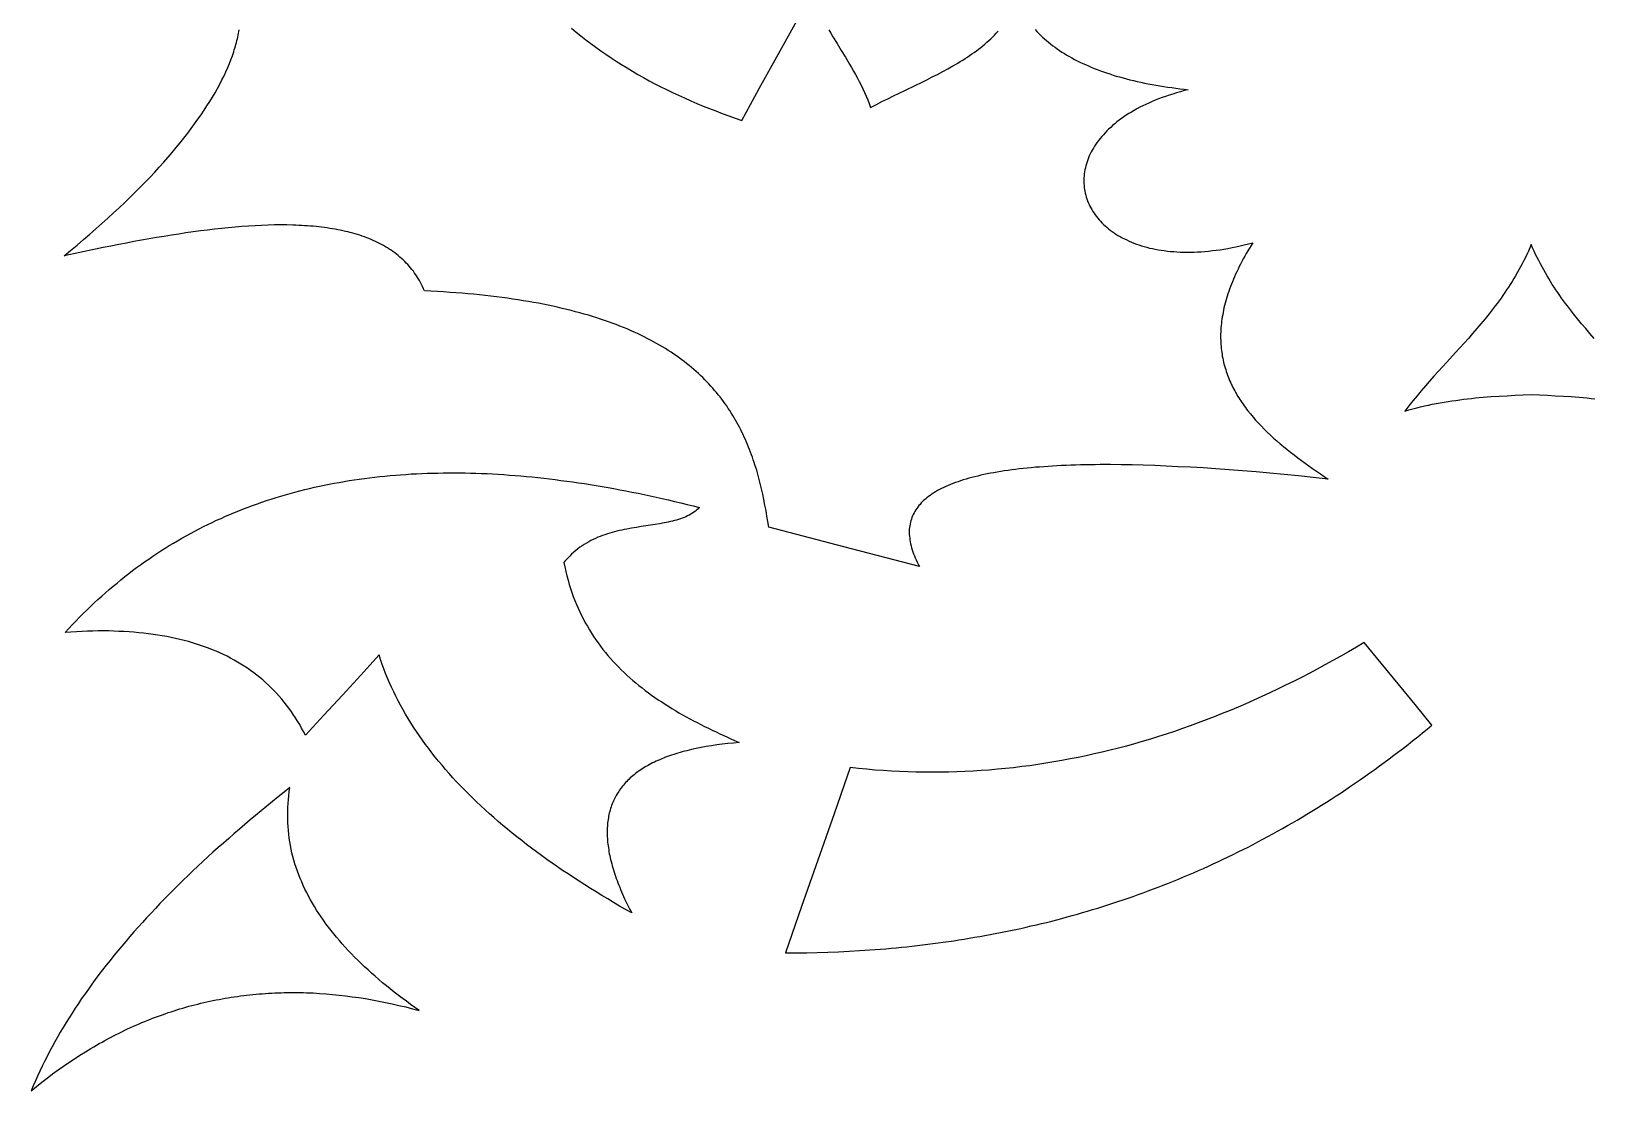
# Model space of a CAD drawing. Extents: x -4113 to -3113, y 1469 to 2469.
# Drawn here: x -3738.1 to -3607.8, y 2237.9 to 2326.2 of the extents above; entities that cross this region are included whole.
import ezdxf

# ---------------------------------------------------------------- set-up
doc = ezdxf.new("R2010")
doc.units = 0
doc.layers.add('PLAN_1', color=18, linetype='CONTINUOUS')

msp = doc.modelspace()

# ---------------------------------------------------------------- linework, layer by layer
at = {"layer": 'PLAN_1'}
for points in [[(-3693.07, 2326.48), (-3692.67, 2326.16), (-3692.28, 2325.84), (-3691.88, 2325.52), (-3691.47, 2325.21), (-3691.05, 2324.9), (-3690.63, 2324.6), (-3690.21, 2324.31), (-3689.77, 2324.02), (-3689.34, 2323.73), (-3688.89, 2323.45), (-3688.44, 2323.17), (-3687.99, 2322.9), (-3687.53, 2322.63), (-3687.06, 2322.37), (-3686.59, 2322.11), (-3686.11, 2321.86), (-3685.63, 2321.61), (-3685.14, 2321.37), (-3684.65, 2321.13), (-3684.15, 2320.9), (-3683.64, 2320.67), (-3683.13, 2320.44), (-3682.62, 2320.22), (-3682.1, 2320), (-3681.57, 2319.79), (-3681.04, 2319.59), (-3680.5, 2319.38), (-3679.96, 2319.19), (-3679.41, 2318.99), (-3678.86, 2318.8), (-3677.41, 2321.45), (-3675.95, 2324.1), (-3673.04, 2329.38)], [(-3654.42, 2326.37), (-3654.27, 2326.21), (-3654.12, 2326.06), (-3653.96, 2325.91), (-3653.8, 2325.75), (-3653.63, 2325.61), (-3653.47, 2325.46), (-3653.29, 2325.32), (-3653.12, 2325.17), (-3652.93, 2325.03), (-3652.75, 2324.9), (-3652.56, 2324.76), (-3652.37, 2324.63), (-3652.17, 2324.5), (-3651.97, 2324.38), (-3651.76, 2324.25), (-3651.55, 2324.13), (-3651.34, 2324.01), (-3651.12, 2323.89), (-3650.9, 2323.78), (-3650.67, 2323.66), (-3650.44, 2323.55), (-3650.21, 2323.45), (-3649.97, 2323.34), (-3649.73, 2323.24), (-3649.48, 2323.14), (-3649.23, 2323.04), (-3648.97, 2322.94), (-3648.72, 2322.85), (-3648.45, 2322.76), (-3648.19, 2322.67), (-3647.91, 2322.58), (-3647.64, 2322.5), (-3647.36, 2322.42), (-3647.08, 2322.34), (-3646.79, 2322.26), (-3646.5, 2322.19), (-3646.2, 2322.12), (-3645.9, 2322.05), (-3645.6, 2321.98), (-3645.29, 2321.91), (-3644.98, 2321.85), (-3644.66, 2321.79), (-3644.34, 2321.74), (-3644.02, 2321.68), (-3643.69, 2321.63), (-3643.36, 2321.58), (-3643.02, 2321.53), (-3642.68, 2321.49), (-3642.34, 2321.44), (-3641.99, 2321.4), (-3641.64, 2321.36), (-3641.97, 2321.28), (-3642.3, 2321.19), (-3642.62, 2321.1), (-3642.93, 2321), (-3643.23, 2320.91), (-3643.53, 2320.8), (-3643.82, 2320.7), (-3644.11, 2320.59), (-3644.39, 2320.48), (-3644.66, 2320.37), (-3644.92, 2320.25), (-3645.18, 2320.13), (-3645.43, 2320.01), (-3645.68, 2319.89), (-3645.92, 2319.76), (-3646.15, 2319.63), (-3646.38, 2319.5), (-3646.59, 2319.37), (-3646.81, 2319.23), (-3647.01, 2319.09), (-3647.21, 2318.95), (-3647.41, 2318.81), (-3647.59, 2318.67), (-3647.77, 2318.52), (-3647.95, 2318.37), (-3648.11, 2318.22), (-3648.28, 2318.07), (-3648.43, 2317.92), (-3648.58, 2317.77), (-3648.72, 2317.61), (-3648.86, 2317.45), (-3648.99, 2317.3), (-3649.11, 2317.14), (-3649.23, 2316.98), (-3649.34, 2316.82), (-3649.45, 2316.66), (-3649.55, 2316.49), (-3649.64, 2316.33), (-3649.73, 2316.17), (-3649.81, 2316), (-3649.89, 2315.84), (-3649.96, 2315.67), (-3650.02, 2315.51), (-3650.08, 2315.34), (-3650.13, 2315.18), (-3650.18, 2315.01), (-3650.22, 2314.85), (-3650.26, 2314.68), (-3650.28, 2314.52), (-3650.31, 2314.35), (-3650.33, 2314.19), (-3650.34, 2314.02), (-3650.34, 2313.86), (-3650.34, 2313.69), (-3650.34, 2313.53), (-3650.33, 2313.37), (-3650.31, 2313.21), (-3650.29, 2313.05), (-3650.26, 2312.89), (-3650.23, 2312.73), (-3650.19, 2312.57), (-3650.14, 2312.41), (-3650.09, 2312.26), (-3650.04, 2312.1), (-3649.98, 2311.95), (-3649.91, 2311.8), (-3649.84, 2311.65), (-3649.77, 2311.5), (-3649.68, 2311.36), (-3649.6, 2311.21), (-3649.5, 2311.07), (-3649.41, 2310.93), (-3649.3, 2310.79), (-3649.19, 2310.66), (-3649.08, 2310.52), (-3648.96, 2310.39), (-3648.84, 2310.26), (-3648.71, 2310.13), (-3648.58, 2310.01), (-3648.44, 2309.89), (-3648.29, 2309.77), (-3648.14, 2309.65), (-3647.99, 2309.54), (-3647.83, 2309.43), (-3647.67, 2309.32), (-3647.5, 2309.21), (-3647.32, 2309.11), (-3647.15, 2309.01), (-3646.96, 2308.92), (-3646.77, 2308.83), (-3646.58, 2308.74), (-3646.38, 2308.65), (-3646.18, 2308.57), (-3645.97, 2308.49), (-3645.76, 2308.42), (-3645.54, 2308.35), (-3645.32, 2308.28), (-3645.1, 2308.22), (-3644.86, 2308.16), (-3644.63, 2308.11), (-3644.39, 2308.06), (-3644.14, 2308.02), (-3643.9, 2307.97), (-3643.64, 2307.94), (-3643.38, 2307.91), (-3643.12, 2307.88), (-3642.85, 2307.86), (-3642.58, 2307.84), (-3642.31, 2307.82), (-3642.03, 2307.82), (-3641.74, 2307.81), (-3641.45, 2307.82), (-3641.16, 2307.82), (-3640.86, 2307.83), (-3640.56, 2307.85), (-3640.25, 2307.88), (-3639.94, 2307.9), (-3639.63, 2307.94), (-3639.31, 2307.98), (-3638.99, 2308.02), (-3638.66, 2308.07), (-3638.33, 2308.13), (-3637.99, 2308.19), (-3637.66, 2308.26), (-3637.31, 2308.34), (-3636.97, 2308.42), (-3636.61, 2308.51), (-3636.26, 2308.6), (-3636.4, 2308.37), (-3636.54, 2308.15), (-3636.67, 2307.92), (-3636.8, 2307.7), (-3636.93, 2307.48), (-3637.05, 2307.26), (-3637.16, 2307.04), (-3637.28, 2306.82), (-3637.39, 2306.61), (-3637.49, 2306.39), (-3637.59, 2306.18), (-3637.69, 2305.97), (-3637.78, 2305.76), (-3637.87, 2305.55), (-3637.96, 2305.34), (-3638.04, 2305.14), (-3638.12, 2304.94), (-3638.19, 2304.73), (-3638.26, 2304.53), (-3638.33, 2304.33), (-3638.39, 2304.14), (-3638.45, 2303.94), (-3638.51, 2303.75), (-3638.56, 2303.55), (-3638.61, 2303.36), (-3638.66, 2303.17), (-3638.7, 2302.98), (-3638.74, 2302.79), (-3638.77, 2302.6), (-3638.8, 2302.42), (-3638.83, 2302.24), (-3638.86, 2302.05), (-3638.88, 2301.87), (-3638.9, 2301.69), (-3638.91, 2301.51), (-3638.92, 2301.33), (-3638.93, 2301.16), (-3638.94, 2300.98), (-3638.94, 2300.81), (-3638.94, 2300.64), (-3638.93, 2300.46), (-3638.93, 2300.29), (-3638.92, 2300.12), (-3638.9, 2299.96), (-3638.89, 2299.79), (-3638.87, 2299.62), (-3638.85, 2299.46), (-3638.82, 2299.3), (-3638.8, 2299.13), (-3638.77, 2298.97), (-3638.73, 2298.81), (-3638.7, 2298.65), (-3638.66, 2298.5), (-3638.62, 2298.34), (-3638.57, 2298.18), (-3638.52, 2298.03), (-3638.47, 2297.87), (-3638.42, 2297.72), (-3638.37, 2297.57), (-3638.31, 2297.42), (-3638.25, 2297.27), (-3638.19, 2297.12), (-3638.12, 2296.97), (-3638.06, 2296.82), (-3637.99, 2296.68), (-3637.92, 2296.53), (-3637.84, 2296.39), (-3637.76, 2296.25), (-3637.68, 2296.1), (-3637.6, 2295.96), (-3637.52, 2295.82), (-3637.43, 2295.68), (-3637.35, 2295.54), (-3637.26, 2295.41), (-3637.16, 2295.27), (-3637.07, 2295.13), (-3636.97, 2295), (-3636.88, 2294.86), (-3636.77, 2294.73), (-3636.67, 2294.59), (-3636.46, 2294.33), (-3636.24, 2294.07), (-3636.02, 2293.81), (-3635.78, 2293.56), (-3635.54, 2293.3), (-3635.3, 2293.05), (-3635.05, 2292.81), (-3634.79, 2292.56), (-3634.52, 2292.32), (-3634.25, 2292.08), (-3633.97, 2291.84), (-3633.69, 2291.6), (-3633.4, 2291.37), (-3633.11, 2291.14), (-3632.81, 2290.91), (-3632.51, 2290.68), (-3632.21, 2290.45), (-3631.9, 2290.22), (-3631.58, 2290), (-3631.27, 2289.78), (-3630.95, 2289.56), (-3630.62, 2289.34), (-3630.3, 2289.12), (-3629.97, 2288.9), (-3631.22, 2289.03), (-3632.45, 2289.16), (-3633.65, 2289.28), (-3634.83, 2289.39), (-3635.99, 2289.49), (-3637.13, 2289.58), (-3638.24, 2289.67), (-3639.33, 2289.75), (-3640.4, 2289.82), (-3641.45, 2289.88), (-3642.47, 2289.93), (-3643.47, 2289.98), (-3644.44, 2290.02), (-3645.4, 2290.05), (-3646.33, 2290.07), (-3647.24, 2290.09), (-3648.12, 2290.1), (-3648.99, 2290.1), (-3649.41, 2290.09), (-3649.83, 2290.09), (-3650.24, 2290.08), (-3650.64, 2290.07), (-3651.04, 2290.06), (-3651.44, 2290.05), (-3651.83, 2290.03), (-3652.21, 2290.02), (-3652.59, 2290), (-3652.96, 2289.98), (-3653.33, 2289.95), (-3653.69, 2289.93), (-3654.04, 2289.9), (-3654.39, 2289.88), (-3654.73, 2289.84), (-3655.07, 2289.81), (-3655.4, 2289.78), (-3655.73, 2289.74), (-3656.05, 2289.7), (-3656.36, 2289.66), (-3656.67, 2289.62), (-3656.98, 2289.58), (-3657.27, 2289.53), (-3657.57, 2289.48), (-3657.85, 2289.43), (-3658.13, 2289.38), (-3658.41, 2289.33), (-3658.68, 2289.27), (-3658.94, 2289.21), (-3659.2, 2289.15), (-3659.45, 2289.09), (-3659.7, 2289.03), (-3659.94, 2288.96), (-3660.17, 2288.89), (-3660.4, 2288.82), (-3660.63, 2288.75), (-3660.84, 2288.68), (-3661.06, 2288.6), (-3661.26, 2288.52), (-3661.46, 2288.45), (-3661.66, 2288.36), (-3661.85, 2288.28), (-3662.03, 2288.2), (-3662.21, 2288.11), (-3662.38, 2288.02), (-3662.55, 2287.93), (-3662.71, 2287.83), (-3662.87, 2287.74), (-3663.01, 2287.64), (-3663.16, 2287.54), (-3663.3, 2287.44), (-3663.43, 2287.34), (-3663.56, 2287.23), (-3663.68, 2287.13), (-3663.79, 2287.02), (-3663.9, 2286.91), (-3664.01, 2286.79), (-3664.1, 2286.68), (-3664.2, 2286.56), (-3664.28, 2286.44), (-3664.37, 2286.32), (-3664.44, 2286.2), (-3664.51, 2286.08), (-3664.58, 2285.95), (-3664.63, 2285.82), (-3664.69, 2285.69), (-3664.73, 2285.56), (-3664.77, 2285.42), (-3664.81, 2285.29), (-3664.84, 2285.15), (-3664.86, 2285.01), (-3664.88, 2284.87), (-3664.9, 2284.72), (-3664.9, 2284.58), (-3664.9, 2284.43), (-3664.9, 2284.28), (-3664.89, 2284.13), (-3664.87, 2283.97), (-3664.85, 2283.82), (-3664.83, 2283.66), (-3664.79, 2283.5), (-3664.75, 2283.34), (-3664.71, 2283.17), (-3664.66, 2283.01), (-3664.6, 2282.84), (-3664.54, 2282.67), (-3664.48, 2282.5), (-3664.4, 2282.32), (-3664.33, 2282.15), (-3664.24, 2281.97), (-3664.15, 2281.79), (-3664.06, 2281.61), (-3670.35, 2283.25), (-3676.63, 2284.89), (-3676.7, 2285.36), (-3676.77, 2285.81), (-3676.85, 2286.27), (-3676.94, 2286.73), (-3677.03, 2287.18), (-3677.12, 2287.63), (-3677.22, 2288.08), (-3677.33, 2288.53), (-3677.45, 2288.97), (-3677.51, 2289.19), (-3677.57, 2289.41), (-3677.63, 2289.63), (-3677.7, 2289.85), (-3677.77, 2290.07), (-3677.84, 2290.28), (-3677.91, 2290.5), (-3677.99, 2290.71), (-3678.06, 2290.93), (-3678.14, 2291.14), (-3678.22, 2291.35), (-3678.31, 2291.56), (-3678.39, 2291.77), (-3678.48, 2291.98), (-3678.57, 2292.19), (-3678.67, 2292.4), (-3678.76, 2292.6), (-3678.86, 2292.81), (-3678.96, 2293.01), (-3679.07, 2293.21), (-3679.17, 2293.42), (-3679.28, 2293.62), (-3679.39, 2293.82), (-3679.51, 2294.01), (-3679.63, 2294.21), (-3679.75, 2294.41), (-3679.87, 2294.6), (-3680, 2294.79), (-3680.13, 2294.99), (-3680.26, 2295.18), (-3680.4, 2295.37), (-3680.54, 2295.55), (-3680.68, 2295.74), (-3680.83, 2295.93), (-3680.98, 2296.11), (-3681.14, 2296.29), (-3681.29, 2296.47), (-3681.45, 2296.65), (-3681.62, 2296.83), (-3681.79, 2297.01), (-3681.96, 2297.18), (-3682.13, 2297.36), (-3682.31, 2297.53), (-3682.49, 2297.7), (-3682.68, 2297.87), (-3682.87, 2298.04), (-3683.07, 2298.2), (-3683.26, 2298.37), (-3683.47, 2298.53), (-3683.67, 2298.69), (-3683.88, 2298.85), (-3684.1, 2299.01), (-3684.32, 2299.16), (-3684.54, 2299.32), (-3684.77, 2299.47), (-3685, 2299.62), (-3685.24, 2299.77), (-3685.48, 2299.92), (-3685.73, 2300.06), (-3685.98, 2300.2), (-3686.23, 2300.35), (-3686.49, 2300.49), (-3686.76, 2300.62), (-3687.02, 2300.76), (-3687.3, 2300.89), (-3687.58, 2301.02), (-3687.86, 2301.15), (-3688.15, 2301.28), (-3688.44, 2301.41), (-3688.74, 2301.53), (-3689.04, 2301.65), (-3689.35, 2301.77), (-3689.67, 2301.89), (-3689.98, 2302), (-3690.31, 2302.12), (-3690.64, 2302.23), (-3690.97, 2302.34), (-3691.31, 2302.44), (-3691.66, 2302.55), (-3692.01, 2302.65), (-3692.37, 2302.75), (-3692.73, 2302.85), (-3693.1, 2302.94), (-3693.47, 2303.04), (-3693.85, 2303.13), (-3694.24, 2303.22), (-3694.63, 2303.3), (-3695.02, 2303.39), (-3695.43, 2303.47), (-3695.83, 2303.55), (-3696.25, 2303.62), (-3696.67, 2303.7), (-3697.1, 2303.77), (-3697.53, 2303.84), (-3697.97, 2303.9), (-3698.41, 2303.97), (-3698.86, 2304.03), (-3699.32, 2304.09), (-3699.79, 2304.14), (-3700.26, 2304.2), (-3700.73, 2304.25), (-3701.22, 2304.3), (-3701.71, 2304.34), (-3702.2, 2304.39), (-3702.71, 2304.43), (-3703.22, 2304.46), (-3703.74, 2304.5), (-3704.26, 2304.53), (-3704.79, 2304.56), (-3705.33, 2304.59), (-3705.41, 2304.76), (-3705.49, 2304.94), (-3705.57, 2305.11), (-3705.66, 2305.28), (-3705.75, 2305.44), (-3705.85, 2305.61), (-3705.95, 2305.76), (-3706.05, 2305.92), (-3706.16, 2306.07), (-3706.26, 2306.22), (-3706.38, 2306.36), (-3706.49, 2306.51), (-3706.61, 2306.64), (-3706.73, 2306.78), (-3706.85, 2306.91), (-3706.98, 2307.04), (-3707.11, 2307.17), (-3707.25, 2307.29), (-3707.38, 2307.41), (-3707.52, 2307.53), (-3707.67, 2307.64), (-3707.81, 2307.76), (-3707.96, 2307.86), (-3708.11, 2307.97), (-3708.27, 2308.07), (-3708.42, 2308.17), (-3708.58, 2308.27), (-3708.75, 2308.36), (-3708.91, 2308.45), (-3709.08, 2308.54), (-3709.25, 2308.63), (-3709.43, 2308.71), (-3709.61, 2308.79), (-3709.78, 2308.87), (-3709.97, 2308.94), (-3710.15, 2309.02), (-3710.34, 2309.09), (-3710.53, 2309.15), (-3710.72, 2309.22), (-3710.92, 2309.28), (-3711.12, 2309.34), (-3711.32, 2309.4), (-3711.52, 2309.45), (-3711.72, 2309.5), (-3711.93, 2309.55), (-3712.14, 2309.6), (-3712.35, 2309.65), (-3712.57, 2309.69), (-3712.79, 2309.73), (-3713.01, 2309.77), (-3713.23, 2309.8), (-3713.45, 2309.84), (-3713.68, 2309.87), (-3713.91, 2309.9), (-3714.14, 2309.92), (-3714.37, 2309.95), (-3714.61, 2309.97), (-3714.84, 2309.99), (-3715.08, 2310.01), (-3715.33, 2310.02), (-3715.57, 2310.04), (-3715.81, 2310.05), (-3716.06, 2310.06), (-3716.31, 2310.07), (-3716.82, 2310.08), (-3717.33, 2310.08), (-3717.85, 2310.08), (-3718.38, 2310.06), (-3718.91, 2310.05), (-3719.46, 2310.02), (-3720, 2309.99), (-3720.56, 2309.95), (-3721.12, 2309.9), (-3721.69, 2309.85), (-3722.26, 2309.79), (-3722.84, 2309.73), (-3723.43, 2309.66), (-3724.02, 2309.58), (-3724.62, 2309.5), (-3725.22, 2309.42), (-3725.83, 2309.32), (-3726.44, 2309.23), (-3727.05, 2309.13), (-3727.67, 2309.03), (-3728.3, 2308.92), (-3728.93, 2308.81), (-3729.56, 2308.69), (-3730.19, 2308.57), (-3730.83, 2308.45), (-3731.48, 2308.32), (-3732.12, 2308.19), (-3732.77, 2308.06), (-3734.08, 2307.79), (-3735.39, 2307.51), (-3734.84, 2307.96), (-3734.29, 2308.41), (-3733.76, 2308.86), (-3733.24, 2309.31), (-3732.73, 2309.75), (-3732.23, 2310.2), (-3731.74, 2310.64), (-3731.26, 2311.08), (-3730.79, 2311.51), (-3730.33, 2311.95), (-3729.89, 2312.38), (-3729.46, 2312.81), (-3729.03, 2313.23), (-3728.62, 2313.65), (-3728.22, 2314.07), (-3727.83, 2314.49), (-3727.45, 2314.91), (-3727.08, 2315.32), (-3726.72, 2315.73), (-3726.37, 2316.13), (-3726.03, 2316.54), (-3725.7, 2316.94), (-3725.39, 2317.33), (-3725.08, 2317.73), (-3724.79, 2318.12), (-3724.5, 2318.5), (-3724.23, 2318.89), (-3723.96, 2319.27), (-3723.71, 2319.64), (-3723.47, 2320.02), (-3723.23, 2320.38), (-3723.01, 2320.75), (-3722.8, 2321.11), (-3722.6, 2321.47), (-3722.41, 2321.82), (-3722.23, 2322.17), (-3722.05, 2322.52), (-3721.89, 2322.86), (-3721.74, 2323.2), (-3721.6, 2323.53), (-3721.47, 2323.86), (-3721.35, 2324.19), (-3721.29, 2324.35), (-3721.24, 2324.51), (-3721.19, 2324.67), (-3721.14, 2324.83), (-3721.09, 2324.98), (-3721.05, 2325.14), (-3721.01, 2325.29), (-3720.97, 2325.45), (-3720.93, 2325.6), (-3720.9, 2325.75), (-3720.87, 2325.9), (-3720.84, 2326.05), (-3720.81, 2326.2), (-3720.79, 2326.34)], [(-3671.61, 2326.36), (-3671.44, 2326.07), (-3671.27, 2325.78), (-3670.93, 2325.21), (-3670.58, 2324.64), (-3670.23, 2324.06), (-3669.89, 2323.49), (-3669.72, 2323.2), (-3669.56, 2322.91), (-3669.39, 2322.62), (-3669.23, 2322.32), (-3669.08, 2322.03), (-3668.92, 2321.73), (-3668.78, 2321.43), (-3668.63, 2321.13), (-3668.5, 2320.82), (-3668.37, 2320.51), (-3668.24, 2320.2), (-3668.19, 2320.04), (-3668.13, 2319.88), (-3667.65, 2320.13), (-3667.18, 2320.37), (-3666.7, 2320.61), (-3666.22, 2320.84), (-3665.28, 2321.3), (-3664.35, 2321.74), (-3663.89, 2321.97), (-3663.44, 2322.19), (-3662.99, 2322.42), (-3662.55, 2322.64), (-3662.11, 2322.87), (-3661.68, 2323.1), (-3661.26, 2323.34), (-3661.06, 2323.46), (-3660.85, 2323.58), (-3660.65, 2323.7), (-3660.45, 2323.83), (-3660.25, 2323.95), (-3660.06, 2324.08), (-3659.87, 2324.21), (-3659.68, 2324.34), (-3659.49, 2324.47), (-3659.31, 2324.6), (-3659.13, 2324.74), (-3658.95, 2324.88), (-3658.78, 2325.02), (-3658.6, 2325.16), (-3658.44, 2325.31), (-3658.27, 2325.45), (-3658.11, 2325.6), (-3657.95, 2325.76), (-3657.8, 2325.91), (-3657.65, 2326.07), (-3657.5, 2326.23)], [(-3607.79, 2300.63), (-3608.14, 2301.03), (-3608.49, 2301.44), (-3608.84, 2301.85), (-3609.18, 2302.26), (-3609.52, 2302.68), (-3609.69, 2302.89), (-3609.86, 2303.11), (-3610.02, 2303.33), (-3610.18, 2303.54), (-3610.35, 2303.76), (-3610.51, 2303.99), (-3610.66, 2304.21), (-3610.82, 2304.44), (-3610.98, 2304.67), (-3611.13, 2304.9), (-3611.28, 2305.13), (-3611.43, 2305.37), (-3611.58, 2305.61), (-3611.72, 2305.85), (-3611.86, 2306.1), (-3612, 2306.34), (-3612.14, 2306.59), (-3612.28, 2306.85), (-3612.41, 2307.11), (-3612.54, 2307.37), (-3612.67, 2307.63), (-3612.8, 2307.9), (-3612.92, 2308.17), (-3613.04, 2308.44), (-3613.16, 2308.17), (-3613.28, 2307.9), (-3613.4, 2307.63), (-3613.53, 2307.37), (-3613.66, 2307.11), (-3613.79, 2306.85), (-3613.93, 2306.59), (-3614.07, 2306.34), (-3614.21, 2306.1), (-3614.35, 2305.85), (-3614.49, 2305.61), (-3614.64, 2305.37), (-3614.79, 2305.13), (-3614.94, 2304.9), (-3615.09, 2304.67), (-3615.25, 2304.44), (-3615.41, 2304.21), (-3615.56, 2303.99), (-3615.72, 2303.76), (-3615.89, 2303.54), (-3616.05, 2303.33), (-3616.21, 2303.11), (-3616.38, 2302.89), (-3616.55, 2302.68), (-3616.89, 2302.26), (-3617.23, 2301.85), (-3617.58, 2301.44), (-3617.93, 2301.03), (-3618.28, 2300.63), (-3618.64, 2300.23), (-3619, 2299.84), (-3619.36, 2299.44), (-3620.08, 2298.65), (-3620.8, 2297.86), (-3621.16, 2297.47), (-3621.51, 2297.07), (-3621.86, 2296.66), (-3622.21, 2296.26), (-3622.56, 2295.85), (-3622.9, 2295.43), (-3623.24, 2295), (-3623.41, 2294.79), (-3623.57, 2294.57), (-3623.25, 2294.67), (-3622.92, 2294.76), (-3622.59, 2294.84), (-3622.27, 2294.92), (-3621.94, 2294.99), (-3621.61, 2295.07), (-3621.29, 2295.13), (-3620.96, 2295.2), (-3620.63, 2295.26), (-3620.31, 2295.31), (-3619.98, 2295.37), (-3619.66, 2295.42), (-3619.33, 2295.46), (-3619, 2295.51), (-3618.68, 2295.55), (-3618.35, 2295.59), (-3618.02, 2295.62), (-3617.69, 2295.66), (-3617.37, 2295.69), (-3617.04, 2295.72), (-3616.38, 2295.77), (-3615.72, 2295.81), (-3615.05, 2295.85), (-3614.38, 2295.89), (-3613.71, 2295.91), (-3613.04, 2295.94), (-3612.36, 2295.91), (-3611.69, 2295.89), (-3611.03, 2295.85), (-3610.36, 2295.81), (-3609.7, 2295.77), (-3609.04, 2295.72), (-3608.71, 2295.69), (-3608.38, 2295.66), (-3608.05, 2295.62), (-3607.73, 2295.59)]]:
    msp.add_lwpolyline(points, dxfattribs=at)
for points in [[(-3682.41, 2286.53), (-3682.52, 2286.42), (-3682.63, 2286.32), (-3682.74, 2286.23), (-3682.87, 2286.14), (-3682.99, 2286.05), (-3683.12, 2285.97), (-3683.26, 2285.9), (-3683.4, 2285.82), (-3683.54, 2285.76), (-3683.69, 2285.7), (-3683.84, 2285.64), (-3683.99, 2285.58), (-3684.15, 2285.53), (-3684.32, 2285.48), (-3684.48, 2285.43), (-3684.65, 2285.39), (-3684.82, 2285.35), (-3685, 2285.31), (-3685.17, 2285.28), (-3685.35, 2285.24), (-3685.72, 2285.17), (-3686.1, 2285.11), (-3686.87, 2285), (-3687.26, 2284.94), (-3687.66, 2284.87), (-3688.07, 2284.81), (-3688.47, 2284.73), (-3688.67, 2284.69), (-3688.88, 2284.65), (-3689.08, 2284.6), (-3689.28, 2284.55), (-3689.48, 2284.5), (-3689.68, 2284.45), (-3689.88, 2284.39), (-3690.08, 2284.33), (-3690.28, 2284.26), (-3690.48, 2284.19), (-3690.68, 2284.12), (-3690.87, 2284.04), (-3691.07, 2283.95), (-3691.26, 2283.86), (-3691.45, 2283.77), (-3691.64, 2283.67), (-3691.82, 2283.56), (-3692.01, 2283.45), (-3692.19, 2283.33), (-3692.37, 2283.21), (-3692.55, 2283.07), (-3692.72, 2282.93), (-3692.89, 2282.79), (-3693.06, 2282.63), (-3693.22, 2282.47), (-3693.3, 2282.39), (-3693.38, 2282.3), (-3693.46, 2282.22), (-3693.54, 2282.13), (-3693.62, 2282.04), (-3693.7, 2281.94), (-3693.62, 2281.57), (-3693.54, 2281.2), (-3693.45, 2280.83), (-3693.36, 2280.48), (-3693.26, 2280.12), (-3693.15, 2279.78), (-3693.04, 2279.44), (-3692.92, 2279.1), (-3692.79, 2278.78), (-3692.66, 2278.45), (-3692.52, 2278.13), (-3692.38, 2277.82), (-3692.23, 2277.51), (-3692.08, 2277.21), (-3691.92, 2276.91), (-3691.75, 2276.62), (-3691.58, 2276.33), (-3691.41, 2276.05), (-3691.23, 2275.77), (-3691.04, 2275.5), (-3690.85, 2275.23), (-3690.66, 2274.96), (-3690.46, 2274.7), (-3690.25, 2274.45), (-3690.04, 2274.19), (-3689.83, 2273.95), (-3689.61, 2273.7), (-3689.38, 2273.46), (-3689.16, 2273.23), (-3688.92, 2273), (-3688.69, 2272.77), (-3688.45, 2272.55), (-3688.2, 2272.33), (-3687.95, 2272.11), (-3687.7, 2271.9), (-3687.45, 2271.69), (-3687.19, 2271.48), (-3686.92, 2271.28), (-3686.66, 2271.08), (-3686.39, 2270.89), (-3686.11, 2270.69), (-3685.84, 2270.5), (-3685.55, 2270.32), (-3685.27, 2270.13), (-3684.99, 2269.95), (-3684.7, 2269.77), (-3684.4, 2269.59), (-3684.11, 2269.42), (-3683.81, 2269.25), (-3683.51, 2269.08), (-3683.21, 2268.92), (-3682.9, 2268.75), (-3682.6, 2268.59), (-3682.29, 2268.43), (-3681.97, 2268.27), (-3681.66, 2268.12), (-3681.34, 2267.96), (-3681.02, 2267.81), (-3680.7, 2267.66), (-3680.38, 2267.51), (-3680.06, 2267.37), (-3679.73, 2267.22), (-3679.08, 2266.93), (-3679.56, 2266.89), (-3680.04, 2266.84), (-3680.51, 2266.79), (-3680.96, 2266.73), (-3681.4, 2266.66), (-3681.84, 2266.59), (-3682.26, 2266.52), (-3682.67, 2266.43), (-3683.07, 2266.35), (-3683.26, 2266.3), (-3683.45, 2266.25), (-3683.64, 2266.2), (-3683.83, 2266.15), (-3684.02, 2266.1), (-3684.2, 2266.05), (-3684.38, 2265.99), (-3684.55, 2265.94), (-3684.73, 2265.88), (-3684.9, 2265.82), (-3685.07, 2265.76), (-3685.23, 2265.7), (-3685.39, 2265.63), (-3685.55, 2265.57), (-3685.71, 2265.5), (-3685.86, 2265.44), (-3686.01, 2265.37), (-3686.16, 2265.3), (-3686.31, 2265.23), (-3686.45, 2265.15), (-3686.59, 2265.08), (-3686.73, 2265), (-3686.87, 2264.92), (-3687, 2264.84), (-3687.13, 2264.76), (-3687.25, 2264.68), (-3687.38, 2264.6), (-3687.5, 2264.51), (-3687.62, 2264.43), (-3687.73, 2264.34), (-3687.84, 2264.25), (-3687.95, 2264.16), (-3688.06, 2264.07), (-3688.17, 2263.98), (-3688.27, 2263.88), (-3688.37, 2263.79), (-3688.46, 2263.69), (-3688.56, 2263.59), (-3688.65, 2263.49), (-3688.74, 2263.39), (-3688.82, 2263.28), (-3688.9, 2263.18), (-3688.98, 2263.07), (-3689.06, 2262.97), (-3689.13, 2262.86), (-3689.21, 2262.75), (-3689.27, 2262.64), (-3689.34, 2262.52), (-3689.4, 2262.41), (-3689.46, 2262.29), (-3689.52, 2262.17), (-3689.58, 2262.06), (-3689.63, 2261.93), (-3689.68, 2261.81), (-3689.73, 2261.69), (-3689.77, 2261.57), (-3689.81, 2261.44), (-3689.85, 2261.31), (-3689.88, 2261.18), (-3689.92, 2261.05), (-3689.95, 2260.92), (-3689.98, 2260.79), (-3690, 2260.65), (-3690.02, 2260.52), (-3690.04, 2260.38), (-3690.06, 2260.24), (-3690.07, 2260.1), (-3690.08, 2259.96), (-3690.09, 2259.82), (-3690.1, 2259.67), (-3690.1, 2259.53), (-3690.1, 2259.38), (-3690.1, 2259.23), (-3690.09, 2259.08), (-3690.08, 2258.93), (-3690.07, 2258.78), (-3690.06, 2258.62), (-3690.04, 2258.47), (-3690.02, 2258.31), (-3690, 2258.15), (-3689.97, 2257.99), (-3689.95, 2257.83), (-3689.92, 2257.66), (-3689.88, 2257.5), (-3689.85, 2257.33), (-3689.81, 2257.17), (-3689.77, 2257), (-3689.72, 2256.83), (-3689.68, 2256.66), (-3689.63, 2256.48), (-3689.57, 2256.31), (-3689.52, 2256.13), (-3689.46, 2255.96), (-3689.4, 2255.78), (-3689.34, 2255.6), (-3689.27, 2255.42), (-3689.2, 2255.23), (-3689.13, 2255.05), (-3689.05, 2254.86), (-3688.98, 2254.68), (-3688.81, 2254.3), (-3688.64, 2253.91), (-3688.46, 2253.52), (-3688.26, 2253.13), (-3688.05, 2252.73), (-3688.56, 2253.01), (-3689.06, 2253.3), (-3689.56, 2253.59), (-3690.05, 2253.89), (-3690.54, 2254.18), (-3691.02, 2254.47), (-3691.5, 2254.77), (-3691.97, 2255.07), (-3692.44, 2255.37), (-3692.9, 2255.67), (-3693.36, 2255.97), (-3693.81, 2256.27), (-3694.25, 2256.58), (-3694.69, 2256.88), (-3695.13, 2257.19), (-3695.56, 2257.5), (-3695.98, 2257.81), (-3696.4, 2258.12), (-3696.82, 2258.43), (-3697.22, 2258.75), (-3697.63, 2259.06), (-3698.02, 2259.38), (-3698.41, 2259.7), (-3698.8, 2260.02), (-3699.18, 2260.34), (-3699.55, 2260.67), (-3699.92, 2260.99), (-3700.28, 2261.32), (-3700.64, 2261.65), (-3700.99, 2261.98), (-3701.33, 2262.31), (-3701.67, 2262.65), (-3702, 2262.98), (-3702.33, 2263.32), (-3702.65, 2263.66), (-3702.96, 2264), (-3703.27, 2264.34), (-3703.57, 2264.68), (-3703.87, 2265.03), (-3704.16, 2265.37), (-3704.44, 2265.72), (-3704.71, 2266.07), (-3704.98, 2266.42), (-3705.25, 2266.78), (-3705.51, 2267.13), (-3705.76, 2267.49), (-3706, 2267.85), (-3706.24, 2268.21), (-3706.47, 2268.57), (-3706.69, 2268.94), (-3706.91, 2269.3), (-3707.12, 2269.67), (-3707.33, 2270.04), (-3707.52, 2270.41), (-3707.72, 2270.79), (-3707.9, 2271.16), (-3708.08, 2271.54), (-3708.25, 2271.92), (-3708.41, 2272.3), (-3708.57, 2272.68), (-3708.71, 2273.07), (-3708.86, 2273.45), (-3708.99, 2273.84), (-3709.12, 2274.23), (-3709.88, 2273.39), (-3710.65, 2272.56), (-3712.18, 2270.88), (-3713.72, 2269.21), (-3715.26, 2267.54), (-3715.42, 2267.84), (-3715.58, 2268.14), (-3715.74, 2268.43), (-3715.91, 2268.71), (-3716.09, 2268.99), (-3716.27, 2269.27), (-3716.45, 2269.54), (-3716.64, 2269.8), (-3716.84, 2270.06), (-3717.04, 2270.31), (-3717.24, 2270.56), (-3717.45, 2270.8), (-3717.67, 2271.04), (-3717.89, 2271.27), (-3718.11, 2271.5), (-3718.34, 2271.72), (-3718.58, 2271.94), (-3718.82, 2272.15), (-3719.06, 2272.35), (-3719.31, 2272.55), (-3719.57, 2272.75), (-3719.83, 2272.94), (-3720.1, 2273.12), (-3720.37, 2273.3), (-3720.64, 2273.47), (-3720.92, 2273.64), (-3721.21, 2273.81), (-3721.5, 2273.96), (-3721.79, 2274.12), (-3722.09, 2274.26), (-3722.4, 2274.4), (-3722.71, 2274.54), (-3723.02, 2274.67), (-3723.34, 2274.8), (-3723.67, 2274.92), (-3724, 2275.03), (-3724.34, 2275.14), (-3724.68, 2275.25), (-3725.02, 2275.35), (-3725.37, 2275.44), (-3725.73, 2275.53), (-3726.09, 2275.61), (-3726.45, 2275.69), (-3726.83, 2275.76), (-3727.2, 2275.83), (-3727.58, 2275.89), (-3727.97, 2275.95), (-3728.36, 2276), (-3728.75, 2276.05), (-3729.15, 2276.09), (-3729.56, 2276.13), (-3729.97, 2276.16), (-3730.39, 2276.18), (-3730.81, 2276.2), (-3731.23, 2276.22), (-3731.66, 2276.23), (-3732.1, 2276.23), (-3732.54, 2276.23), (-3732.98, 2276.22), (-3733.43, 2276.21), (-3733.89, 2276.19), (-3734.35, 2276.17), (-3734.82, 2276.14), (-3735.29, 2276.11), (-3734.99, 2276.43), (-3734.7, 2276.75), (-3734.4, 2277.06), (-3734.1, 2277.37), (-3733.79, 2277.68), (-3733.49, 2277.98), (-3733.18, 2278.27), (-3732.87, 2278.57), (-3732.56, 2278.85), (-3732.25, 2279.14), (-3731.93, 2279.42), (-3731.62, 2279.69), (-3731.3, 2279.97), (-3730.97, 2280.23), (-3730.65, 2280.5), (-3730.33, 2280.76), (-3730, 2281.01), (-3729.67, 2281.26), (-3729.34, 2281.51), (-3729.01, 2281.75), (-3728.67, 2281.99), (-3728.33, 2282.23), (-3727.99, 2282.46), (-3727.65, 2282.69), (-3727.31, 2282.91), (-3726.96, 2283.13), (-3726.62, 2283.35), (-3726.27, 2283.56), (-3725.92, 2283.76), (-3725.56, 2283.97), (-3725.21, 2284.17), (-3724.85, 2284.36), (-3724.49, 2284.55), (-3724.13, 2284.74), (-3723.77, 2284.93), (-3723.41, 2285.11), (-3723.04, 2285.28), (-3722.67, 2285.46), (-3722.3, 2285.62), (-3721.93, 2285.79), (-3721.56, 2285.95), (-3721.18, 2286.11), (-3720.8, 2286.26), (-3720.42, 2286.41), (-3720.04, 2286.56), (-3719.66, 2286.7), (-3719.27, 2286.84), (-3718.89, 2286.97), (-3718.5, 2287.1), (-3718.11, 2287.23), (-3717.71, 2287.35), (-3717.32, 2287.47), (-3716.92, 2287.59), (-3716.53, 2287.7), (-3716.13, 2287.81), (-3715.72, 2287.91), (-3715.32, 2288.02), (-3714.92, 2288.11), (-3714.51, 2288.21), (-3714.1, 2288.3), (-3713.69, 2288.39), (-3713.28, 2288.47), (-3712.86, 2288.55), (-3712.45, 2288.62), (-3712.03, 2288.7), (-3711.61, 2288.77), (-3711.19, 2288.83), (-3710.77, 2288.89), (-3710.34, 2288.95), (-3709.92, 2289.01), (-3709.49, 2289.06), (-3709.06, 2289.11), (-3708.63, 2289.15), (-3708.19, 2289.19), (-3707.76, 2289.23), (-3707.32, 2289.26), (-3706.88, 2289.29), (-3706.44, 2289.32), (-3706, 2289.34), (-3705.56, 2289.36), (-3705.11, 2289.38), (-3704.67, 2289.39), (-3704.22, 2289.4), (-3703.77, 2289.41), (-3703.32, 2289.42), (-3702.87, 2289.42), (-3702.41, 2289.41), (-3701.95, 2289.41), (-3701.5, 2289.4), (-3701.04, 2289.38), (-3700.57, 2289.37), (-3700.11, 2289.35), (-3699.65, 2289.32), (-3699.18, 2289.3), (-3698.71, 2289.27), (-3698.24, 2289.23), (-3697.77, 2289.2), (-3697.3, 2289.16), (-3696.83, 2289.12), (-3696.35, 2289.07), (-3695.87, 2289.02), (-3695.39, 2288.97), (-3694.91, 2288.91), (-3694.43, 2288.86), (-3693.95, 2288.79), (-3693.46, 2288.73), (-3692.98, 2288.66), (-3692.49, 2288.59), (-3692, 2288.52), (-3691.51, 2288.44), (-3691.01, 2288.36), (-3690.52, 2288.28), (-3690.02, 2288.19), (-3689.53, 2288.1), (-3689.03, 2288.01), (-3688.53, 2287.91), (-3688.03, 2287.81), (-3687.52, 2287.71), (-3687.02, 2287.61), (-3686.51, 2287.5), (-3686, 2287.39), (-3685.5, 2287.27), (-3684.98, 2287.16), (-3684.47, 2287.04), (-3683.96, 2286.92), (-3683.44, 2286.79), (-3682.93, 2286.66)], [(-3669.82, 2264.84), (-3671.17, 2260.98), (-3672.53, 2257.11), (-3673.88, 2253.25), (-3675.23, 2249.39), (-3674.35, 2249.39), (-3673.46, 2249.41), (-3672.58, 2249.43), (-3671.69, 2249.45), (-3670.81, 2249.49), (-3669.93, 2249.53), (-3669.05, 2249.58), (-3668.61, 2249.61), (-3668.18, 2249.64), (-3667.74, 2249.67), (-3667.3, 2249.71), (-3666.86, 2249.74), (-3666.42, 2249.78), (-3665.99, 2249.82), (-3665.55, 2249.87), (-3665.11, 2249.91), (-3664.68, 2249.96), (-3664.24, 2250.01), (-3663.81, 2250.06), (-3663.37, 2250.11), (-3662.94, 2250.17), (-3662.5, 2250.22), (-3662.07, 2250.28), (-3661.63, 2250.34), (-3661.2, 2250.41), (-3660.76, 2250.47), (-3660.33, 2250.54), (-3659.9, 2250.61), (-3659.47, 2250.69), (-3659.03, 2250.76), (-3658.6, 2250.84), (-3658.17, 2250.92), (-3657.74, 2251), (-3657.31, 2251.08), (-3656.88, 2251.17), (-3656.45, 2251.26), (-3656.02, 2251.35), (-3655.59, 2251.44), (-3655.16, 2251.54), (-3654.73, 2251.64), (-3654.3, 2251.74), (-3653.88, 2251.84), (-3653.45, 2251.94), (-3653.02, 2252.05), (-3652.59, 2252.16), (-3652.17, 2252.27), (-3651.74, 2252.39), (-3651.32, 2252.5), (-3650.89, 2252.62), (-3650.47, 2252.75), (-3650.04, 2252.87), (-3649.62, 2253), (-3649.19, 2253.13), (-3648.77, 2253.26), (-3648.35, 2253.39), (-3647.92, 2253.53), (-3647.5, 2253.67), (-3647.08, 2253.81), (-3646.66, 2253.96), (-3646.24, 2254.1), (-3645.81, 2254.25), (-3645.39, 2254.41), (-3644.97, 2254.56), (-3644.55, 2254.72), (-3644.14, 2254.88), (-3643.72, 2255.04), (-3643.3, 2255.21), (-3642.88, 2255.37), (-3642.46, 2255.54), (-3642.04, 2255.72), (-3641.63, 2255.89), (-3641.21, 2256.07), (-3640.79, 2256.25), (-3640.38, 2256.44), (-3639.96, 2256.63), (-3639.55, 2256.82), (-3639.13, 2257.01), (-3638.72, 2257.2), (-3638.31, 2257.4), (-3637.89, 2257.6), (-3637.48, 2257.81), (-3637.07, 2258.01), (-3636.65, 2258.22), (-3636.24, 2258.43), (-3635.83, 2258.65), (-3635.42, 2258.87), (-3635.01, 2259.09), (-3634.6, 2259.31), (-3634.19, 2259.54), (-3633.78, 2259.77), (-3633.37, 2260), (-3632.96, 2260.23), (-3632.56, 2260.47), (-3632.15, 2260.71), (-3631.74, 2260.96), (-3631.33, 2261.2), (-3630.93, 2261.45), (-3630.52, 2261.71), (-3630.12, 2261.96), (-3629.71, 2262.22), (-3629.31, 2262.48), (-3628.9, 2262.75), (-3628.5, 2263.02), (-3628.1, 2263.29), (-3627.69, 2263.56), (-3627.29, 2263.84), (-3626.89, 2264.12), (-3626.49, 2264.4), (-3626.09, 2264.69), (-3625.69, 2264.98), (-3625.29, 2265.27), (-3624.89, 2265.57), (-3624.49, 2265.87), (-3624.09, 2266.17), (-3623.69, 2266.47), (-3623.3, 2266.78), (-3622.9, 2267.09), (-3622.5, 2267.41), (-3622.11, 2267.73), (-3621.71, 2268.05), (-3621.32, 2268.37), (-3622.72, 2270.1), (-3624.14, 2271.82), (-3626.96, 2275.27), (-3627.61, 2274.88), (-3628.27, 2274.5), (-3628.92, 2274.12), (-3629.58, 2273.76), (-3630.24, 2273.4), (-3630.89, 2273.04), (-3631.55, 2272.7), (-3632.21, 2272.36), (-3632.87, 2272.02), (-3633.53, 2271.7), (-3634.19, 2271.38), (-3634.85, 2271.07), (-3635.51, 2270.76), (-3636.17, 2270.46), (-3636.83, 2270.17), (-3637.49, 2269.88), (-3638.15, 2269.61), (-3638.81, 2269.34), (-3639.48, 2269.07), (-3640.14, 2268.82), (-3640.81, 2268.57), (-3641.47, 2268.32), (-3642.13, 2268.09), (-3642.8, 2267.86), (-3643.47, 2267.64), (-3644.13, 2267.43), (-3644.8, 2267.22), (-3645.47, 2267.02), (-3646.13, 2266.83), (-3646.8, 2266.64), (-3647.47, 2266.47), (-3648.14, 2266.3), (-3648.81, 2266.13), (-3649.48, 2265.98), (-3650.15, 2265.83), (-3650.82, 2265.69), (-3651.49, 2265.56), (-3652.17, 2265.43), (-3652.84, 2265.31), (-3653.51, 2265.2), (-3654.18, 2265.1), (-3654.86, 2265), (-3655.53, 2264.92), (-3656.21, 2264.83), (-3656.88, 2264.76), (-3657.56, 2264.7), (-3658.24, 2264.64), (-3658.91, 2264.59), (-3659.59, 2264.55), (-3660.27, 2264.51), (-3660.95, 2264.48), (-3661.63, 2264.46), (-3662.31, 2264.45), (-3662.99, 2264.45), (-3663.67, 2264.45), (-3664.35, 2264.46), (-3665.03, 2264.48), (-3665.72, 2264.51), (-3666.4, 2264.55), (-3667.08, 2264.59), (-3667.77, 2264.64), (-3668.45, 2264.7), (-3669.14, 2264.77)], [(-3716.56, 2263.17), (-3717.04, 2262.78), (-3717.52, 2262.4), (-3718, 2262.02), (-3718.47, 2261.63), (-3718.94, 2261.25), (-3719.41, 2260.86), (-3719.87, 2260.48), (-3720.32, 2260.1), (-3720.77, 2259.71), (-3721.22, 2259.32), (-3721.66, 2258.94), (-3722.1, 2258.55), (-3722.54, 2258.17), (-3722.97, 2257.78), (-3723.39, 2257.39), (-3723.81, 2257), (-3724.23, 2256.61), (-3724.64, 2256.23), (-3725.05, 2255.84), (-3725.45, 2255.45), (-3725.85, 2255.06), (-3726.24, 2254.67), (-3726.63, 2254.28), (-3727.01, 2253.89), (-3727.39, 2253.5), (-3727.76, 2253.1), (-3728.13, 2252.71), (-3728.5, 2252.32), (-3728.86, 2251.93), (-3729.21, 2251.53), (-3729.56, 2251.14), (-3729.91, 2250.75), (-3730.25, 2250.35), (-3730.58, 2249.96), (-3730.91, 2249.56), (-3731.23, 2249.17), (-3731.55, 2248.77), (-3731.87, 2248.37), (-3732.18, 2247.98), (-3732.48, 2247.58), (-3732.78, 2247.18), (-3733.07, 2246.78), (-3733.36, 2246.38), (-3733.64, 2245.98), (-3733.92, 2245.58), (-3734.19, 2245.18), (-3734.46, 2244.78), (-3734.72, 2244.38), (-3734.97, 2243.98), (-3735.22, 2243.58), (-3735.47, 2243.18), (-3735.71, 2242.77), (-3735.94, 2242.37), (-3736.17, 2241.97), (-3736.39, 2241.56), (-3736.6, 2241.16), (-3736.81, 2240.75), (-3737.02, 2240.34), (-3737.22, 2239.94), (-3737.41, 2239.53), (-3737.6, 2239.12), (-3737.78, 2238.72), (-3737.95, 2238.31), (-3738.12, 2237.9), (-3737.68, 2238.26), (-3737.24, 2238.61), (-3736.79, 2238.96), (-3736.34, 2239.3), (-3735.89, 2239.63), (-3735.44, 2239.95), (-3734.98, 2240.26), (-3734.53, 2240.56), (-3734.07, 2240.86), (-3733.61, 2241.15), (-3733.38, 2241.29), (-3733.15, 2241.43), (-3732.91, 2241.56), (-3732.68, 2241.7), (-3732.45, 2241.83), (-3732.21, 2241.96), (-3731.98, 2242.09), (-3731.75, 2242.22), (-3731.51, 2242.34), (-3731.27, 2242.47), (-3731.04, 2242.59), (-3730.8, 2242.7), (-3730.56, 2242.82), (-3730.33, 2242.94), (-3730.09, 2243.05), (-3729.85, 2243.16), (-3729.61, 2243.27), (-3729.37, 2243.37), (-3729.13, 2243.48), (-3728.89, 2243.58), (-3728.65, 2243.68), (-3728.41, 2243.78), (-3728.17, 2243.87), (-3727.92, 2243.97), (-3727.68, 2244.06), (-3727.44, 2244.15), (-3727.19, 2244.24), (-3726.95, 2244.32), (-3726.7, 2244.41), (-3726.46, 2244.49), (-3726.21, 2244.57), (-3725.97, 2244.65), (-3725.72, 2244.72), (-3725.47, 2244.79), (-3725.22, 2244.87), (-3724.97, 2244.94), (-3724.72, 2245), (-3724.48, 2245.07), (-3724.23, 2245.13), (-3723.97, 2245.19), (-3723.72, 2245.25), (-3723.47, 2245.31), (-3723.22, 2245.37), (-3722.97, 2245.42), (-3722.71, 2245.47), (-3722.46, 2245.52), (-3722.21, 2245.57), (-3721.95, 2245.61), (-3721.7, 2245.65), (-3721.44, 2245.69), (-3721.19, 2245.73), (-3720.93, 2245.77), (-3720.67, 2245.81), (-3720.41, 2245.84), (-3720.16, 2245.87), (-3719.9, 2245.9), (-3719.64, 2245.92), (-3719.38, 2245.95), (-3719.12, 2245.97), (-3718.86, 2245.99), (-3718.6, 2246.01), (-3718.34, 2246.03), (-3718.07, 2246.04), (-3717.81, 2246.05), (-3717.55, 2246.07), (-3717.28, 2246.07), (-3717.02, 2246.08), (-3716.76, 2246.08), (-3716.49, 2246.09), (-3716.23, 2246.09), (-3715.96, 2246.09), (-3715.69, 2246.08), (-3715.43, 2246.08), (-3715.16, 2246.07), (-3714.89, 2246.06), (-3714.62, 2246.05), (-3714.35, 2246.03), (-3714.08, 2246.02), (-3713.54, 2245.98), (-3713, 2245.93), (-3712.46, 2245.88), (-3711.91, 2245.81), (-3711.36, 2245.74), (-3710.81, 2245.67), (-3710.26, 2245.58), (-3709.7, 2245.48), (-3709.15, 2245.38), (-3708.59, 2245.27), (-3708.03, 2245.15), (-3707.47, 2245.02), (-3706.9, 2244.89), (-3706.34, 2244.74), (-3705.77, 2244.59), (-3706.13, 2244.84), (-3706.49, 2245.1), (-3706.84, 2245.36), (-3707.18, 2245.61), (-3707.52, 2245.87), (-3707.86, 2246.13), (-3708.19, 2246.39), (-3708.51, 2246.65), (-3708.83, 2246.91), (-3709.14, 2247.18), (-3709.45, 2247.44), (-3709.75, 2247.71), (-3710.04, 2247.97), (-3710.33, 2248.24), (-3710.62, 2248.51), (-3710.89, 2248.78), (-3711.17, 2249.05), (-3711.43, 2249.32), (-3711.69, 2249.6), (-3711.95, 2249.87), (-3712.19, 2250.15), (-3712.43, 2250.42), (-3712.67, 2250.7), (-3712.9, 2250.98), (-3713.12, 2251.26), (-3713.34, 2251.54), (-3713.55, 2251.82), (-3713.75, 2252.11), (-3713.95, 2252.39), (-3714.14, 2252.68), (-3714.33, 2252.96), (-3714.51, 2253.25), (-3714.68, 2253.54), (-3714.84, 2253.83), (-3715, 2254.12), (-3715.15, 2254.42), (-3715.3, 2254.71), (-3715.44, 2255.01), (-3715.57, 2255.31), (-3715.69, 2255.6), (-3715.81, 2255.9), (-3715.92, 2256.2), (-3716.03, 2256.51), (-3716.13, 2256.81), (-3716.22, 2257.12), (-3716.3, 2257.42), (-3716.38, 2257.73), (-3716.45, 2258.04), (-3716.51, 2258.35), (-3716.56, 2258.66), (-3716.61, 2258.97), (-3716.65, 2259.29), (-3716.68, 2259.6), (-3716.71, 2259.92), (-3716.73, 2260.24), (-3716.74, 2260.56), (-3716.74, 2260.88), (-3716.74, 2261.2), (-3716.73, 2261.52), (-3716.71, 2261.85), (-3716.68, 2262.18), (-3716.65, 2262.5), (-3716.61, 2262.83)]]:
    msp.add_lwpolyline(points, close=True, dxfattribs=at)

doc.saveas('drawing.dxf')
